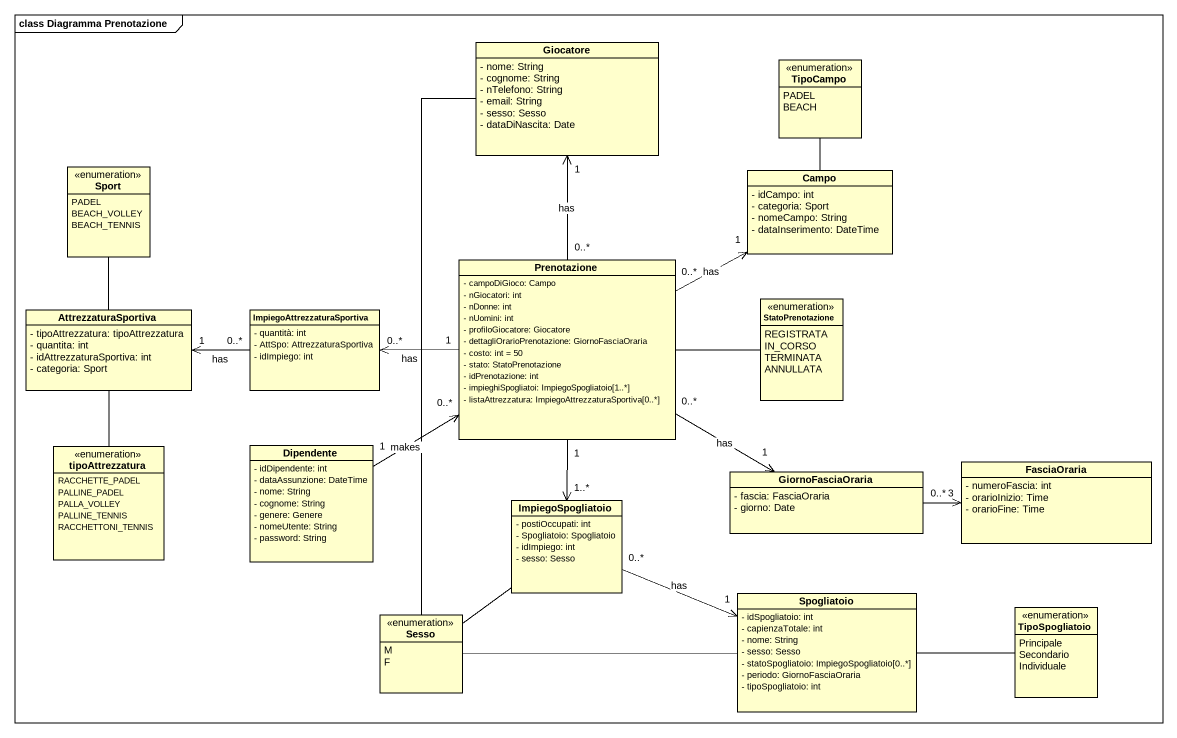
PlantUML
@startuml
mainframe class Diagramma Prenotazione
hide circle
hide empty members
skinparam classAttributeIconSize 0
class Giocatore {
  - nome: String
  - cognome: String
  - nTelefono: String
  - email: String
  - sesso: Sesso
  - dataDiNascita: Date
}
enum TipoCampo {
  PADEL
  BEACH
}
enum Sport {
  PADEL
  BEACH_VOLLEY
  BEACH_TENNIS
}
class Campo {
  - idCampo: int
  - categoria: Sport
  - nomeCampo: String
  - dataInserimento: DateTime
}
class Prenotazione {
  - campoDiGioco: Campo
  - nGiocatori: int
  - nDonne: int
  - nUomini: int
  - profiloGiocatore: Giocatore
  - dettagliOrarioPrenotazione: GiornoFasciaOraria
  - costo: int = 50
  - stato: StatoPrenotazione
  - idPrenotazione: int
  - impieghiSpogliatoi: ImpiegoSpogliatoio[1..*]
  - listaAttrezzatura: ImpiegoAttrezzaturaSportiva[0..*]
}
class AttrezzaturaSportiva {
  - tipoAttrezzatura: tipoAttrezzatura
  - quantita: int
  - idAttrezzaturaSportiva: int
  - categoria: Sport
}
class ImpiegoAttrezzaturaSportiva {
  - quantità: int
  - AttSpo: AttrezzaturaSportiva
  - idImpiego: int
}
enum StatoPrenotazione {
  REGISTRATA
  IN_CORSO
  TERMINATA
  ANNULLATA
}
enum tipoAttrezzatura {
  RACCHETTE_PADEL
  PALLINE_PADEL
  PALLA_VOLLEY
  PALLINE_TENNIS
  RACCHETTONI_TENNIS
}
class Dipendente {
  - idDipendente: int
  - dataAssunzione: DateTime
  - nome: String
  - cognome: String
  - genere: Genere
  - nomeUtente: String
  - password: String
}
class GiornoFasciaOraria {
  - fascia: FasciaOraria
  - giorno: Date
}
class FasciaOraria {
  - numeroFascia: int
  - orarioInizio: Time
  - orarioFine: Time
}
class ImpiegoSpogliatoio {
  - postiOccupati: int
  - Spogliatoio: Spogliatoio
  - idImpiego: int
  - sesso: Sesso
}
class Spogliatoio {
  - idSpogliatoio: int
  - capienzaTotale: int
  - nome: String
  - sesso: Sesso
  - statoSpogliatoio: ImpiegoSpogliatoio[0..*]
  - periodo: GiornoFasciaOraria
  - tipoSpogliatoio: int
}
enum Sesso {
  M
  F
}
enum TipoSpogliatoio {
  Principale
  Secondario
  Individuale
}
Giocatore "1" <-- "0..*" Prenotazione : has
Giocatore -- Sesso
Campo -up- TipoCampo
Prenotazione "0..*" -right-> "1" Campo : has
Prenotazione "1" -left-> "0..*" ImpiegoAttrezzaturaSportiva : has
Prenotazione -right- StatoPrenotazione
Prenotazione "0..*" -right-> "1" GiornoFasciaOraria : has
Prenotazione "1" --> "1..*" ImpiegoSpogliatoio
AttrezzaturaSportiva -up- Sport
AttrezzaturaSportiva -- tipoAttrezzatura
ImpiegoAttrezzaturaSportiva "0..*" -left-> "1" AttrezzaturaSportiva : has
Dipendente "1" -up-> "0..*" Prenotazione : makes
GiornoFasciaOraria "0..*" -right-> "3" FasciaOraria
ImpiegoSpogliatoio "0..*" -right-> "1" Spogliatoio : has
Spogliatoio -left- Sesso
Spogliatoio -right- TipoSpogliatoio
Sesso -up- ImpiegoSpogliatoio
@enduml
